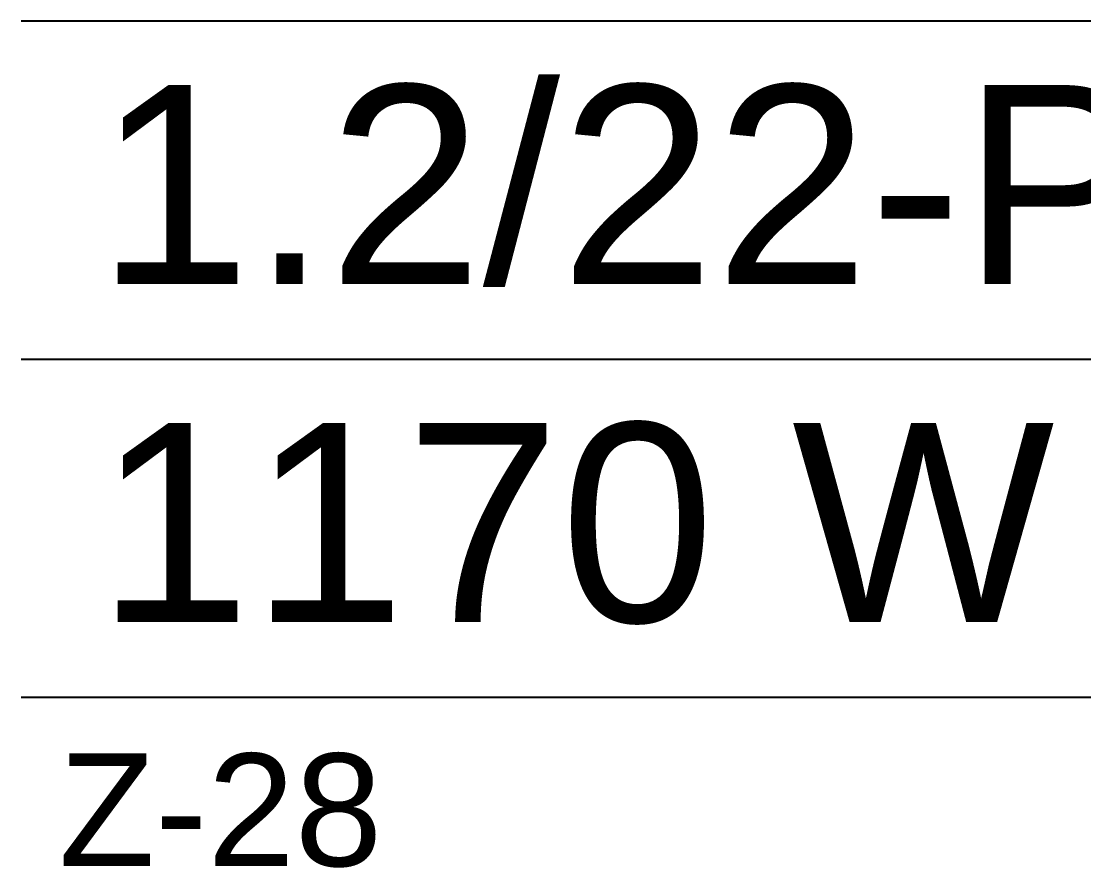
# Model space of a CAD drawing. Header units: inches. Extents: x 21 to 38546, y 13 to 15001.
# Drawn here: x 5795.4 to 5852, y 1159.4 to 1204.4 of the extents above; entities that cross this region are included whole.
import ezdxf

# ---------------------------------------------------------------- set-up
doc = ezdxf.new("R2010")
doc.units = ezdxf.units.IN
doc.header["$MEASUREMENT"] = 0
doc.layers.add('RAD-MAHAL', color=2, linetype='Continuous')
doc.styles.get("Standard").update_dxf_attribs({"font": 'arial.ttf'})

# ---------------------------------------------------------------- blocks, each defined once
blk = doc.blocks.new('IS_RADYATOR_TAG_MRD')
at = {"layer": 'RAD-MAHAL'}
blk.add_line((0, 18), (130, 18), dxfattribs=at)
blk.add_lwpolyline([(0, 0), (130, 0), (130, 36), (0, 36)], dxfattribs=at)

msp = doc.modelspace()

# ---------------------------------------------------------------- block references
at = {"layer": 'RAD-MAHAL'}
msp.add_blockref('IS_RADYATOR_TAG_MRD', (5795.362, 1168.445), dxfattribs=at)

# ---------------------------------------------------------------- texts
for s, height, p in [('1.2/22-PKKP/500', 10.6, (5799.362, 1190.445)), ('1170 W', 10.6, (5799.362, 1172.445)), ('Z-28', 6, (5797.362, 1159.445))]:
    msp.add_text(s, height=height, dxfattribs=at).set_placement(p)

doc.saveas('drawing.dxf')
